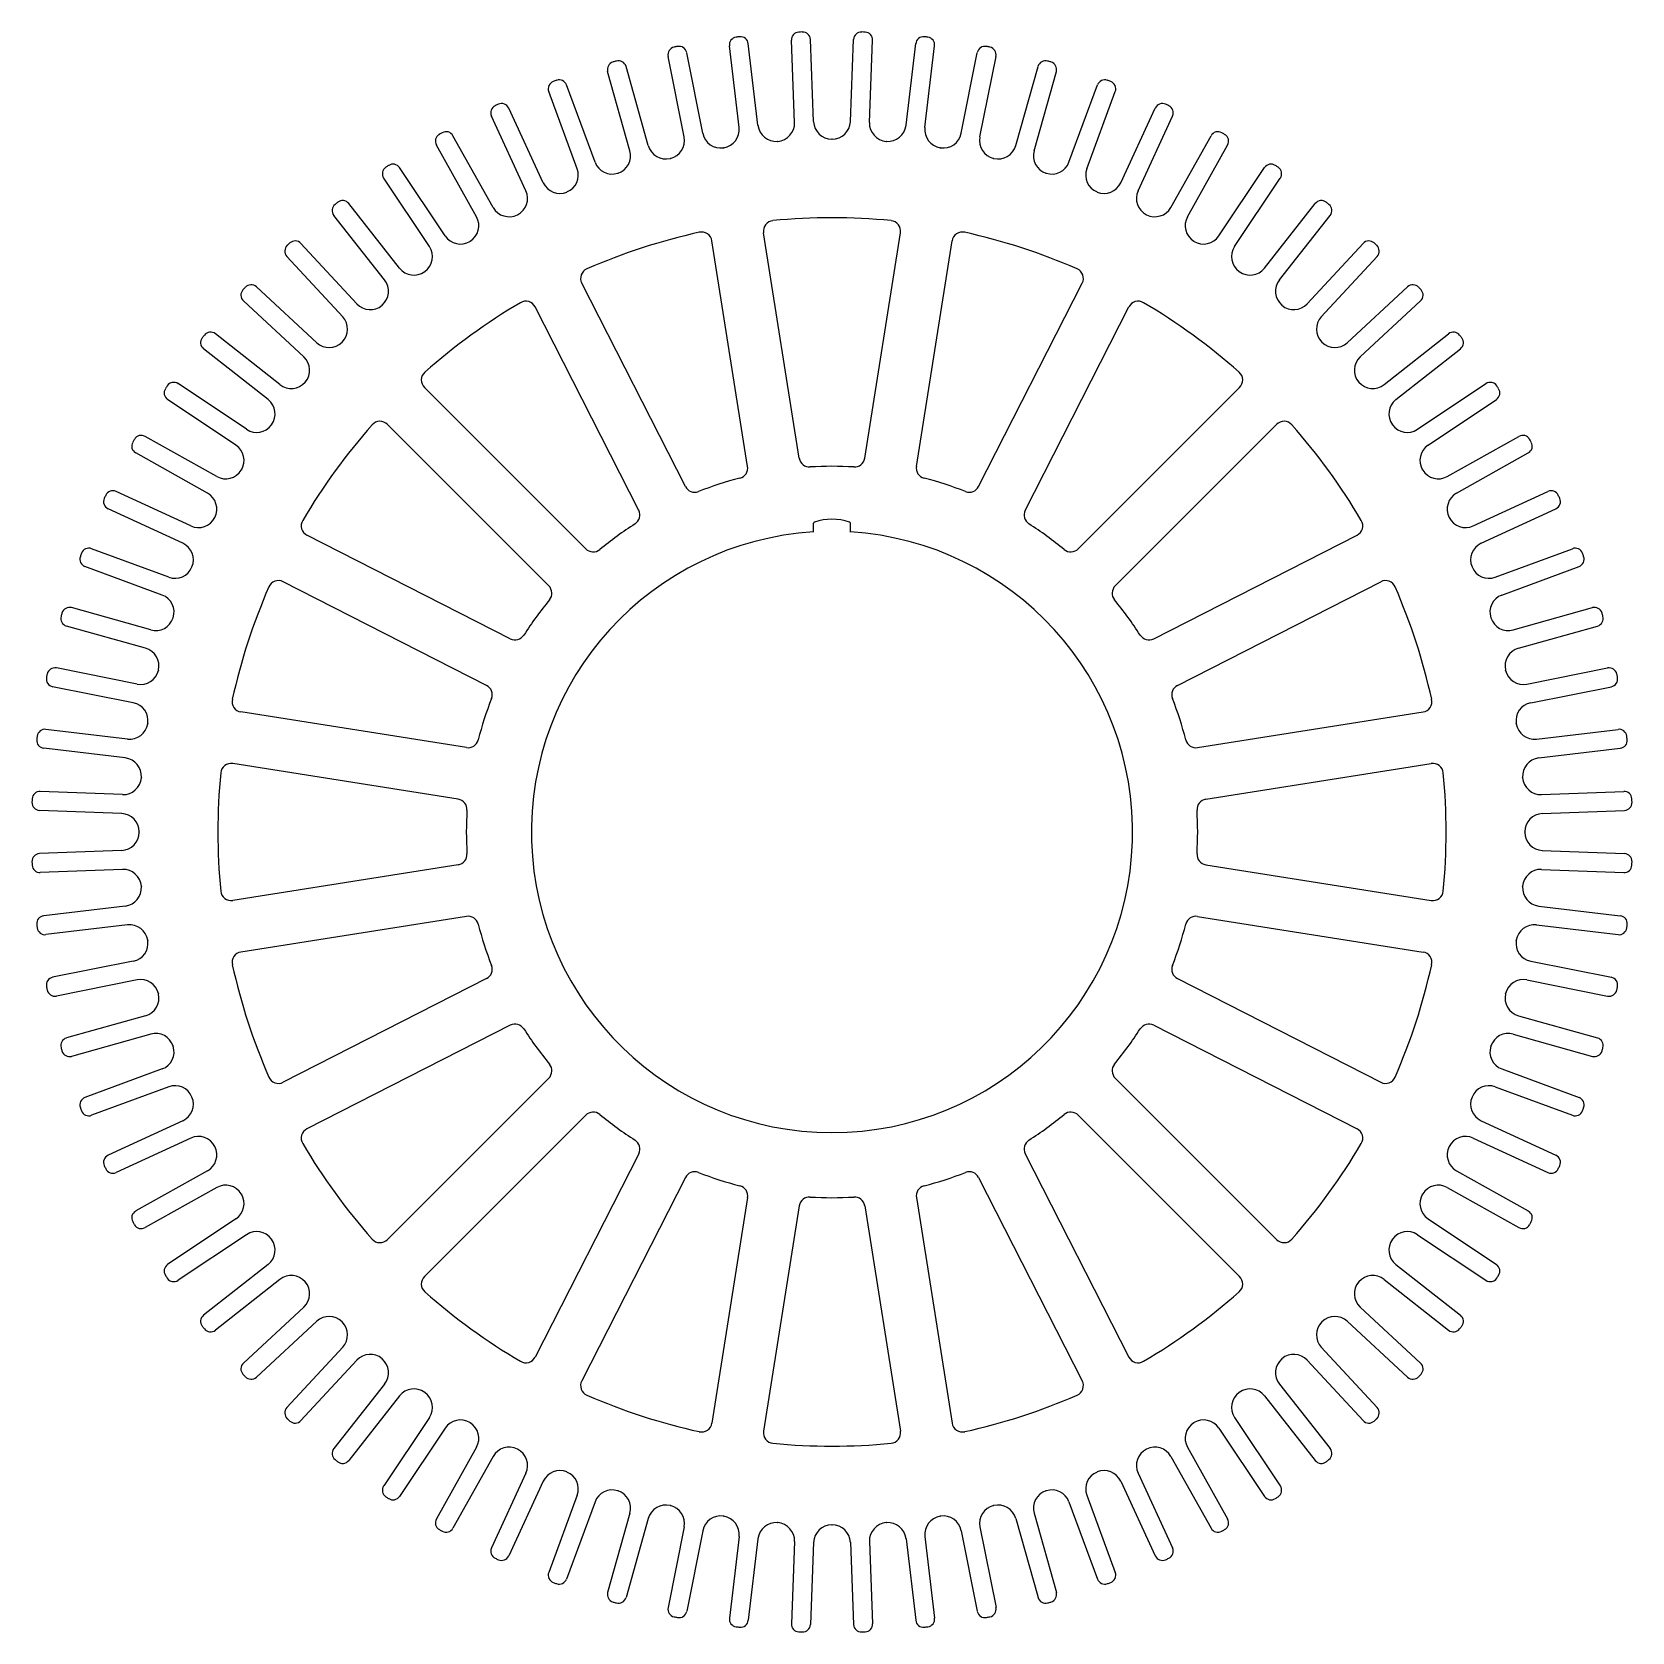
# Model space of a CAD drawing. Header units: inches. Extents: x -292 to 320, y -296 to 316.
import ezdxf

# ---------------------------------------------------------------- set-up
doc = ezdxf.new("R2010")
doc.units = ezdxf.units.IN
doc.header["$MEASUREMENT"] = 0
doc.layers.add('LaserCutting', color=3, linetype='Continuous')

msp = doc.modelspace()

# ---------------------------------------------------------------- linework, layer by layer
at = {"layer": 'LaserCutting'}
for p, q in [((-0.17, 281.5), (-1.41, 312.93)), ((7.12, 281.79), (5.89, 313.22)), ((21.18, 281.79), (22.41, 313.22)), ((28.47, 281.5), (29.71, 312.93)), ((-42.48, 275.92), (-48.61, 306.77)), ((-35.32, 277.34), (-41.46, 308.19)), ((-21.43, 279.54), (-25.13, 310.78)), ((-14.19, 280.4), (-17.88, 311.64)), ((42.49, 280.4), (46.18, 311.64)), ((49.74, 279.54), (53.43, 310.78)), ((63.62, 277.34), (69.76, 308.19)), ((70.78, 275.92), (76.92, 306.77)), ((-63.17, 270.65), (-71.71, 300.93)), ((-56.15, 272.63), (-64.68, 302.91)), ((84.45, 272.63), (92.99, 302.91)), ((91.47, 270.65), (100.01, 300.93)), ((-76.54, 266.31), (-87.43, 295.82)), ((104.84, 266.31), (115.73, 295.82)), ((-83.39, 263.78), (-94.28, 293.3)), ((111.69, 263.78), (122.58, 293.3)), ((-103, 255.35), (-116.18, 283.92)), ((-96.38, 258.4), (-109.55, 286.97)), ((124.68, 258.4), (137.85, 286.97)), ((131.31, 255.35), (144.48, 283.92)), ((-115.53, 248.97), (-130.9, 276.41)), ((143.83, 248.97), (159.2, 276.41)), ((-121.9, 245.4), (-137.27, 272.85)), ((150.2, 245.4), (165.57, 272.85)), ((-133.88, 238.05), (-151.36, 264.21)), ((162.18, 238.05), (179.66, 264.21)), ((-139.95, 234), (-157.43, 260.15)), ((168.25, 234), (185.73, 260.15)), ((-157.06, 221.22), (-176.53, 245.92)), ((-151.33, 225.74), (-170.8, 250.44)), ((179.63, 225.74), (199.1, 250.44)), ((185.36, 221.22), (204.83, 245.92)), ((1.63, 153), (-12.04, 239.29)), ((26.68, 153), (40.34, 239.29)), ((-167.75, 212.09), (-189.1, 235.19)), ((-18.15, 149.87), (-31.81, 236.16)), ((46.45, 149.87), (60.11, 236.16)), ((196.05, 212.09), (217.4, 235.19)), ((-173.11, 207.13), (-194.46, 230.23)), ((201.41, 207.13), (222.76, 230.23)), ((-183.05, 197.19), (-206.15, 218.55)), ((-41.97, 142.13), (-81.63, 219.97)), ((70.27, 142.13), (109.93, 219.97)), ((211.35, 197.19), (234.45, 218.55)), ((-188, 191.83), (-211.1, 213.19)), ((-59.81, 133.04), (-99.47, 210.88)), ((88.11, 133.04), (127.77, 210.88)), ((216.3, 191.83), (239.4, 213.19)), ((-197.13, 181.14), (-221.83, 200.62)), ((225.43, 181.14), (250.14, 200.62)), ((-201.65, 175.41), (-226.35, 194.89)), ((229.95, 175.41), (254.65, 194.89)), ((-209.91, 164.04), (-236.07, 181.52)), ((-80.08, 118.32), (-141.85, 180.09)), ((108.38, 118.32), (170.15, 180.09)), ((238.21, 164.04), (264.37, 181.52)), ((-213.97, 157.97), (-240.12, 175.45)), ((242.27, 157.97), (268.42, 175.45)), ((-94.23, 104.16), (-156, 165.93)), ((122.53, 104.16), (184.3, 165.93)), ((-221.31, 145.98), (-248.76, 161.36)), ((249.61, 145.98), (277.06, 161.36)), ((-224.88, 139.62), (-252.33, 154.99)), ((253.18, 139.62), (280.63, 154.99)), ((-231.26, 127.09), (-259.83, 140.26)), ((259.56, 127.09), (288.13, 140.26)), ((-234.32, 120.46), (-262.89, 133.63)), ((262.62, 120.46), (291.19, 133.63)), ((-108.96, 83.9), (-186.79, 123.56)), ((7.1, 124.74), (7.1, 128.1)), ((21.2, 124.74), (21.2, 128.1)), ((137.26, 83.9), (215.09, 123.56)), ((-239.7, 107.48), (-269.21, 118.36)), ((268, 107.48), (297.51, 118.36)), ((-242.22, 100.63), (-271.74, 111.51)), ((270.52, 100.63), (300.04, 111.51)), ((-118.05, 66.06), (-195.88, 105.72)), ((146.35, 66.06), (224.18, 105.72)), ((-246.57, 87.26), (-276.84, 95.8)), ((274.87, 87.26), (305.14, 95.8)), ((-248.55, 80.23), (-278.82, 88.77)), ((276.85, 80.23), (307.13, 88.77)), ((-251.83, 66.56), (-282.68, 72.7)), ((280.13, 66.56), (310.98, 72.7)), ((-253.25, 59.4), (-284.11, 65.54)), ((281.55, 59.4), (312.41, 65.54)), ((-125.79, 42.23), (-212.07, 55.9)), ((154.09, 42.23), (240.37, 55.9)), ((-255.45, 45.52), (-286.69, 49.22)), ((283.75, 45.52), (314.99, 49.22)), ((-256.31, 38.27), (-287.55, 41.97)), ((284.61, 38.27), (315.85, 41.97)), ((-128.92, 22.46), (-215.2, 36.13)), ((157.22, 22.46), (243.5, 36.13)), ((-257.41, 24.26), (-288.85, 25.49)), ((285.71, 24.26), (317.15, 25.49)), ((-257.7, 16.96), (-289.13, 18.2)), ((286, 16.96), (317.43, 18.2)), ((-257.7, 2.91), (-289.13, 1.67)), ((286, 2.91), (317.43, 1.67)), ((-257.41, -4.39), (-288.85, -5.62)), ((-128.92, -2.59), (-215.2, -16.26)), ((157.22, -2.59), (243.5, -16.26)), ((285.71, -4.39), (317.15, -5.62)), ((-256.31, -18.4), (-287.55, -22.1)), ((-125.79, -22.36), (-212.07, -36.03)), ((154.09, -22.36), (240.37, -36.03)), ((284.61, -18.4), (315.85, -22.1)), ((-255.45, -25.65), (-286.69, -29.35)), ((283.75, -25.65), (314.99, -29.35)), ((-253.25, -39.53), (-284.11, -45.67)), ((281.55, -39.53), (312.41, -45.67)), ((-251.83, -46.69), (-282.68, -52.83)), ((-118.05, -46.19), (-195.88, -85.85)), ((146.35, -46.19), (224.18, -85.85)), ((280.13, -46.69), (310.98, -52.83)), ((-248.55, -60.36), (-278.82, -68.9)), ((276.85, -60.36), (307.13, -68.9)), ((-108.96, -64.02), (-186.79, -103.68)), ((137.26, -64.02), (215.09, -103.68)), ((-246.57, -67.39), (-276.84, -75.93)), ((274.87, -67.39), (305.14, -75.93)), ((-242.22, -80.75), (-271.74, -91.64)), ((-94.23, -84.29), (-156, -146.06)), ((122.53, -84.29), (184.3, -146.06)), ((270.52, -80.75), (300.04, -91.64)), ((-239.7, -87.6), (-269.21, -98.49)), ((268, -87.6), (297.51, -98.49)), ((-234.32, -100.59), (-262.89, -113.76)), ((-80.08, -98.45), (-141.85, -160.22)), ((108.38, -98.45), (170.15, -160.22)), ((262.62, -100.59), (291.19, -113.76)), ((-231.26, -107.22), (-259.83, -120.39)), ((259.56, -107.22), (288.13, -120.39)), ((-59.81, -113.17), (-99.47, -191.01)), ((88.11, -113.17), (127.77, -191.01)), ((-224.88, -119.74), (-252.33, -135.11)), ((-41.97, -122.26), (-81.63, -200.1)), ((70.27, -122.26), (109.93, -200.1)), ((253.18, -119.74), (280.63, -135.11)), ((-221.31, -126.11), (-248.76, -141.48)), ((249.61, -126.11), (277.06, -141.48)), ((-18.15, -130), (-31.81, -216.28)), ((1.63, -133.13), (-12.04, -219.42)), ((26.68, -133.13), (40.34, -219.42)), ((46.45, -130), (60.11, -216.28)), ((-213.97, -138.1), (-240.12, -155.58)), ((242.27, -138.1), (268.42, -155.58)), ((-209.91, -144.17), (-236.07, -161.64)), ((238.21, -144.17), (264.37, -161.64)), ((-201.65, -155.54), (-226.35, -175.01)), ((229.95, -155.54), (254.65, -175.01)), ((-197.13, -161.27), (-221.83, -180.75)), ((225.43, -161.27), (250.14, -180.75)), ((-188, -171.96), (-211.1, -193.31)), ((-183.05, -177.32), (-206.15, -198.68)), ((211.35, -177.32), (234.45, -198.68)), ((216.3, -171.96), (239.4, -193.31)), ((-173.11, -187.26), (-194.46, -210.36)), ((201.41, -187.26), (222.76, -210.36)), ((-167.75, -192.22), (-189.1, -215.32)), ((196.05, -192.22), (217.4, -215.32)), ((-157.06, -201.35), (-176.53, -226.05)), ((185.36, -201.35), (204.83, -226.05)), ((-151.33, -205.86), (-170.8, -230.57)), ((179.63, -205.86), (199.1, -230.57)), ((-139.95, -214.13), (-157.43, -240.28)), ((168.25, -214.13), (185.73, -240.28)), ((-133.88, -218.18), (-151.36, -244.34)), ((162.18, -218.18), (179.66, -244.34)), ((-121.9, -225.53), (-137.27, -252.97)), ((150.2, -225.53), (165.57, -252.97)), ((-115.53, -229.09), (-130.9, -256.54)), ((143.83, -229.09), (159.2, -256.54)), ((-103, -235.48), (-116.18, -264.04)), ((-96.38, -238.53), (-109.55, -267.1)), ((124.68, -238.53), (137.85, -267.1)), ((131.31, -235.48), (144.48, -264.04)), ((-83.39, -243.91), (-94.28, -273.42)), ((111.69, -243.91), (122.58, -273.42)), ((-76.54, -246.44), (-87.43, -275.95)), ((-63.17, -250.78), (-71.71, -281.06)), ((91.47, -250.78), (100.01, -281.06)), ((104.84, -246.44), (115.73, -275.95)), ((-56.15, -252.76), (-64.68, -283.04)), ((-42.48, -256.04), (-48.61, -286.9)), ((70.78, -256.04), (76.92, -286.9)), ((84.45, -252.76), (92.99, -283.04)), ((-35.32, -257.47), (-41.46, -288.32)), ((-21.43, -259.67), (-25.13, -290.91)), ((-14.19, -260.52), (-17.88, -291.76)), ((-0.17, -261.63), (-1.41, -293.06)), ((7.12, -261.91), (5.89, -293.35)), ((21.18, -261.91), (22.41, -293.35)), ((28.47, -261.63), (29.71, -293.06)), ((42.49, -260.52), (46.18, -291.76)), ((49.74, -259.67), (53.43, -290.91)), ((63.62, -257.47), (69.76, -288.32))]:
    msp.add_line(p, q, dxfattribs=at)
for centre, radius, start, end in [((-22.15, 311.13), 3, 96.87276, 186.75), ((14.15, 9.94), 306.38, 96.62724, 96.87276), ((-20.86, 311.28), 3, 6.75, 96.62724), ((1.59, 313.05), 3, 92.37276, 182.25), ((14.15, 9.94), 306.38, 92.12724, 92.37276), ((2.89, 313.1), 3, 2.25, 92.12724), ((25.41, 313.1), 3, 87.87276, 177.75), ((14.15, 9.94), 306.38, 87.62724, 87.87276), ((26.71, 313.05), 3, 357.75, 87.62724), ((49.16, 311.28), 3, 83.37276, 173.25), ((14.15, 9.94), 306.38, 83.12724, 83.37276), ((50.45, 311.13), 3, 353.25, 83.12724), ((-45.67, 307.35), 3, 101.37276, 191.25), ((14.15, 9.94), 306.38, 101.12724, 101.37276), ((-44.4, 307.61), 3, 11.25, 101.12724), ((72.7, 307.61), 3, 78.87276, 168.75), ((14.15, 9.94), 306.38, 78.62724, 78.87276), ((73.97, 307.35), 3, 348.75, 78.62724), ((-68.82, 301.74), 3, 105.87276, 195.75), ((14.15, 9.94), 306.37, 105.62724, 105.87276), ((-67.57, 302.1), 3, 15.75, 105.62724), ((95.87, 302.1), 3, 74.37276, 164.25), ((14.15, 9.94), 306.38, 74.12724, 74.37276), ((97.12, 301.74), 3, 344.25, 74.12724), ((-91.46, 294.33), 3, 110.37276, 200.25), ((14.15, 9.94), 306.38, 110.12724, 110.37276), ((-90.24, 294.78), 3, 20.25, 110.12724), ((118.54, 294.78), 3, 69.87276, 159.75), ((14.15, 9.94), 306.38, 69.62724, 69.87276), ((119.76, 294.33), 3, 339.75, 69.62724), ((-113.45, 285.17), 3, 114.87276, 204.75), ((14.15, 9.94), 306.38, 114.62724, 114.87276), ((-112.27, 285.72), 3, 24.75, 114.62724), ((140.57, 285.72), 3, 65.37276, 155.25), ((14.15, 9.94), 306.38, 65.12724, 65.37276), ((141.75, 285.17), 3, 335.25, 65.12724), ((14.12, 282.06), 7, 182.25, 270.00708), ((14.18, 282.06), 7, 269.99292, 357.75), ((-134.65, 274.31), 3, 119.37276, 209.25), ((14.15, 9.94), 306.38, 119.12724, 119.37276), ((-133.52, 274.95), 3, 29.25, 119.12724), ((-49.34, 274.55), 7, 283.49292, 11.25), ((-28.45, 278.71), 7, 191.25, 279.00708), ((-28.39, 278.72), 7, 278.99292, 6.75), ((-7.23, 281.22), 7, 186.75, 274.50708), ((-7.17, 281.22), 7, 274.49292, 2.25), ((35.47, 281.22), 7, 177.75, 265.50708), ((35.53, 281.22), 7, 265.49292, 353.25), ((56.69, 278.72), 7, 173.25, 261.00708), ((56.75, 278.71), 7, 260.99292, 348.75), ((77.64, 274.55), 7, 168.75, 256.50708), ((161.82, 274.95), 3, 60.87276, 150.75), ((14.15, 9.94), 306.38, 60.62724, 60.87276), ((162.95, 274.31), 3, 330.75, 60.62724), ((-69.91, 268.75), 7, 287.99292, 15.75), ((-49.41, 274.53), 7, 195.75, 283.50708), ((14.15, 9.94), 265.12, 98.99292, 99.00708), ((14.15, 9.94), 265.12, 94.49292, 94.50708), ((14.15, 9.94), 265.12, 89.99292, 90.00708), ((14.15, 9.94), 265.12, 85.49292, 85.50708), ((14.15, 9.94), 265.12, 80.99292, 81.00708), ((77.71, 274.53), 7, 256.49292, 344.25), ((98.21, 268.75), 7, 164.25, 252.00708), ((-154.94, 261.82), 3, 123.87276, 213.75), ((14.15, 9.94), 306.38, 123.62724, 123.87276), ((-153.85, 262.54), 3, 33.75, 123.62724), ((-89.96, 261.36), 7, 292.49292, 20.25), ((-69.97, 268.73), 7, 200.25, 288.00708), ((14.15, 9.94), 265.12, 103.49292, 103.50708), ((14.15, 9.94), 265.12, 76.49292, 76.50708), ((98.27, 268.73), 7, 251.99292, 339.75), ((118.26, 261.36), 7, 159.75, 247.50708), ((182.16, 262.54), 3, 56.37276, 146.25), ((14.15, 9.94), 306.37, 56.12724, 56.37276), ((183.24, 261.82), 3, 326.25, 56.12724), ((-90.02, 261.33), 7, 204.75, 292.50708), ((14.15, 9.94), 265.12, 107.99292, 108.00708), ((14.15, 9.94), 265.12, 71.99292, 72.00708), ((118.32, 261.33), 7, 247.49292, 335.25), ((-173.16, 248.58), 3, 38.25, 128.12724), ((-109.36, 252.42), 7, 296.99292, 24.75), ((14.15, 9.94), 265.12, 112.49292, 112.50708), ((14.15, 9.94), 265.12, 67.49292, 67.50708), ((137.66, 252.42), 7, 155.25, 243.00708), ((201.46, 248.58), 3, 51.87276, 141.75), ((-174.18, 247.78), 3, 128.37276, 218.25), ((14.15, 9.94), 306.38, 128.12724, 128.37276), ((-128.01, 241.98), 7, 301.49292, 29.25), ((-109.42, 252.39), 7, 209.25, 297.00708), ((14.15, 9.94), 265.12, 116.99292, 117.00708), ((14.15, 9.94), 235.05, 84.47629, 95.52371), ((14.15, 9.94), 265.12, 62.99292, 63.00708), ((137.72, 252.39), 7, 242.99292, 330.75), ((156.31, 241.98), 7, 150.75, 238.50708), ((14.15, 9.94), 306.38, 51.62724, 51.87276), ((202.48, 247.78), 3, 321.75, 51.62724), ((14.15, 9.94), 235.05, 102.47629, 113.52371), ((-35.76, 235.53), 4, 8.99978, 102.47629), ((-8.09, 239.91), 4, 95.52371, 189.00022), ((36.39, 239.91), 4, 350.99978, 84.47629), ((64.07, 235.53), 4, 77.52371, 171.00022), ((14.15, 9.94), 235.05, 66.47629, 77.52371), ((-192.26, 232.27), 3, 132.87276, 222.75), ((14.15, 9.94), 306.38, 132.62724, 132.87276), ((-191.3, 233.15), 3, 42.75, 132.62724), ((-145.77, 230.11), 7, 305.99292, 33.75), ((-128.06, 241.94), 7, 213.75, 301.50708), ((14.15, 9.94), 265.12, 121.49292, 121.50708), ((14.15, 9.94), 265.12, 58.49292, 58.50708), ((156.36, 241.94), 7, 238.49292, 326.25), ((174.07, 230.11), 7, 146.25, 234.00708), ((219.6, 233.15), 3, 47.37276, 137.25), ((14.15, 9.94), 306.37, 47.12724, 47.37276), ((220.56, 232.27), 3, 317.25, 47.12724), ((-162.56, 216.88), 7, 310.49292, 38.25), ((-145.83, 230.07), 7, 218.25, 306.00708), ((14.15, 9.94), 265.12, 125.99292, 126.00708), ((-78.07, 221.78), 4, 113.52371, 207.00022), ((106.37, 221.78), 4, 332.99978, 66.47629), ((14.15, 9.94), 265.12, 53.99292, 54.00708), ((174.13, 230.07), 7, 233.99292, 321.75), ((190.86, 216.88), 7, 141.75, 229.50708), ((-209.07, 215.39), 3, 137.37276, 227.25), ((14.15, 9.94), 306.38, 137.12724, 137.37276), ((-208.18, 216.34), 3, 47.25, 137.12724), ((236.48, 216.34), 3, 42.87276, 132.75), ((14.15, 9.94), 306.38, 42.62724, 42.87276), ((237.37, 215.39), 3, 312.75, 42.62724), ((-162.61, 216.84), 7, 222.75, 310.50708), ((14.15, 9.94), 265.12, 130.49292, 130.50708), ((14.15, 9.94), 235.05, 120.47629, 131.52371), ((-103.03, 209.06), 4, 26.99978, 120.47629), ((131.33, 209.06), 4, 59.52371, 153.00022), ((14.15, 9.94), 235.05, 48.47629, 59.52371), ((14.15, 9.94), 265.12, 49.49292, 49.50708), ((190.91, 216.84), 7, 229.49292, 317.25), ((-178.25, 202.38), 7, 314.99292, 42.75), ((206.55, 202.38), 7, 137.25, 225.00708), ((-224.5, 197.24), 3, 141.87276, 231.75), ((14.15, 9.94), 306.38, 141.62724, 141.87276), ((-223.69, 198.26), 3, 51.75, 141.62724), ((-178.29, 202.33), 7, 227.25, 315.00708), ((14.15, 9.94), 265.12, 134.99292, 135.00708), ((14.15, 9.94), 265.12, 44.99292, 45.00708), ((206.6, 202.33), 7, 224.99292, 312.75), ((251.99, 198.26), 3, 38.37276, 128.25), ((14.15, 9.94), 306.38, 38.12724, 38.37276), ((252.8, 197.24), 3, 308.25, 38.12724), ((-192.75, 186.69), 7, 319.49292, 47.25), ((221.05, 186.69), 7, 132.75, 220.50708), ((-139.02, 182.92), 4, 131.52371, 225.00022), ((167.32, 182.92), 4, 314.99978, 48.47629), ((-238.46, 177.94), 3, 146.37276, 236.25), ((14.15, 9.94), 306.38, 146.12724, 146.37276), ((-237.74, 179.02), 3, 56.25, 146.12724), ((-192.8, 186.64), 7, 231.75, 319.50708), ((14.15, 9.94), 265.12, 139.49292, 139.50708), ((14.15, 9.94), 265.12, 40.49292, 40.50708), ((221.1, 186.64), 7, 220.49292, 308.25), ((266.04, 179.02), 3, 33.87276, 123.75), ((266.76, 177.94), 3, 303.75, 33.62724), ((14.15, 9.94), 306.38, 33.62724, 33.87276), ((-205.98, 169.91), 7, 323.99292, 51.75), ((234.28, 169.91), 7, 128.25, 216.00708), ((-206.02, 169.86), 7, 236.25, 324.00708), ((14.15, 9.94), 265.12, 143.99292, 144.00708), ((14.15, 9.94), 235.05, 138.47629, 149.52371), ((-158.83, 163.11), 4, 44.99978, 138.47629), ((187.13, 163.11), 4, 41.52371, 135.00022), ((14.15, 9.94), 235.05, 30.47629, 41.52371), ((14.15, 9.94), 265.12, 35.99292, 36.00708), ((234.32, 169.86), 7, 215.99292, 303.75), ((14.15, 9.94), 306.37, 150.62724, 150.87276), ((-250.22, 158.74), 3, 60.75, 150.62724), ((278.53, 158.74), 3, 29.37276, 119.25), ((14.15, 9.94), 306.38, 29.12724, 29.37276), ((-250.86, 157.6), 3, 150.87276, 240.75), ((-217.86, 152.15), 7, 328.49292, 56.25), ((246.16, 152.15), 7, 123.75, 211.50708), ((279.16, 157.6), 3, 299.25, 29.12724), ((-217.89, 152.09), 7, 240.75, 328.50708), ((14.15, 9.94), 265.12, 148.49292, 148.50708), ((-22.1, 149.25), 4, 284.58524, 8.99978), ((5.58, 153.63), 4, 189.00022, 273.41476), ((14.15, 9.94), 139.95, 86.58524, 93.41476), ((22.72, 153.63), 4, 266.58524, 350.99978), ((50.4, 149.25), 4, 171.00022, 255.41476), ((14.15, 9.94), 265.12, 31.49292, 31.50708), ((246.19, 152.09), 7, 211.49292, 299.25), ((-38.41, 143.95), 4, 207.00022, 291.41476), ((14.15, 9.94), 139.95, 104.58524, 111.41476), ((14.15, 9.94), 139.95, 68.58524, 75.41476), ((66.71, 143.95), 4, 248.58524, 332.99978), ((-261.63, 136.36), 3, 155.37276, 245.25), ((14.15, 9.94), 306.38, 155.12724, 155.37276), ((-261.08, 137.54), 3, 65.25, 155.12724), ((-228.3, 133.51), 7, 332.99292, 60.75), ((256.6, 133.51), 7, 119.25, 207.00708), ((289.39, 137.54), 3, 24.87276, 114.75), ((289.93, 136.36), 3, 294.75, 24.62724), ((14.15, 9.94), 306.38, 24.62724, 24.87276), ((-228.33, 133.45), 7, 245.25, 333.00708), ((14.15, 9.94), 265.12, 152.99292, 153.00708), ((-184.98, 127.12), 4, 149.52371, 243.00022), ((-63.37, 131.23), 4, 302.58524, 26.99978), ((14.15, 107.62), 22, 72.26282, 107.73718), ((91.68, 131.23), 4, 153.00022, 237.41476), ((213.28, 127.12), 4, 296.99978, 30.47629), ((14.15, 9.94), 265.12, 26.99292, 27.00708), ((256.63, 133.45), 7, 206.99292, 294.75), ((14.15, 9.94), 115.03, 93.51392, 86.48608), ((14.15, 9.94), 139.95, 122.58524, 129.41476), ((7.6, 128.1), 0.5, 107.73718, 180), ((20.7, 128.1), 0.5, 0, 72.26282), ((14.15, 9.94), 139.95, 50.58524, 57.41476), ((14.15, 9.94), 306.37, 159.62724, 159.87276), ((-270.25, 115.55), 3, 69.75, 159.62724), ((-237.25, 114.1), 7, 337.49292, 65.25), ((-77.25, 121.15), 4, 225.00022, 309.41476), ((105.55, 121.15), 4, 230.58524, 314.99978), ((265.55, 114.1), 7, 114.75, 202.50708), ((298.55, 115.55), 3, 20.37276, 110.25), ((14.15, 9.94), 306.37, 20.12724, 20.37276), ((-270.7, 114.33), 3, 159.87276, 249.75), ((-237.27, 114.04), 7, 249.75, 337.50708), ((14.15, 9.94), 265.12, 157.49292, 157.50708), ((14.15, 9.94), 265.12, 22.49292, 22.50708), ((265.57, 114.04), 7, 202.49292, 290.25), ((299, 114.33), 3, 290.25, 20.12724), ((-197.7, 102.15), 4, 62.99978, 156.47629), ((-97.06, 101.33), 4, 320.58524, 44.99978), ((125.36, 101.33), 4, 135.00022, 219.41476), ((226, 102.15), 4, 23.52371, 117.00022), ((-244.65, 94.06), 7, 341.99292, 69.75), ((14.15, 9.94), 235.05, 156.47629, 167.52371), ((14.15, 9.94), 139.95, 140.58524, 147.41476), ((14.15, 9.94), 139.95, 32.58524, 39.41476), ((14.15, 9.94), 235.05, 12.47629, 23.52371), ((272.95, 94.06), 7, 110.25, 198.00708), ((-278.01, 91.66), 3, 164.37276, 254.25), ((14.15, 9.94), 306.38, 164.12724, 164.37276), ((-277.66, 92.91), 3, 74.25, 164.12724), ((14.15, 9.94), 265.12, 161.99292, 162.00708), ((14.15, 9.94), 265.12, 17.99292, 18.00708), ((305.96, 92.91), 3, 15.87276, 105.75), ((306.31, 91.66), 3, 285.75, 15.62724), ((14.15, 9.94), 306.38, 15.62724, 15.87276), ((-244.67, 94), 7, 254.25, 342.00708), ((272.97, 94), 7, 197.99292, 285.75), ((-250.45, 73.49), 7, 346.49292, 74.25), ((-107.14, 87.46), 4, 243.00022, 327.41476), ((135.44, 87.46), 4, 212.58524, 296.99978), ((278.75, 73.49), 7, 105.75, 193.50708), ((-283.52, 68.48), 3, 168.87276, 258.75), ((14.15, 9.94), 306.38, 168.62724, 168.87276), ((-283.27, 69.76), 3, 78.75, 168.62724), ((-250.46, 73.43), 7, 258.75, 346.50708), ((14.15, 9.94), 265.12, 166.49292, 166.50708), ((14.15, 9.94), 265.12, 13.49292, 13.50708), ((278.76, 73.43), 7, 193.49292, 281.25), ((311.57, 69.76), 3, 11.37276, 101.25), ((311.82, 68.48), 3, 281.25, 11.12724), ((14.15, 9.94), 306.38, 11.12724, 11.37276), ((-119.86, 62.49), 4, 338.58524, 62.99978), ((148.16, 62.49), 4, 117.00022, 201.41476), ((-254.62, 52.54), 7, 350.99292, 78.75), ((-211.44, 59.85), 4, 167.52371, 261.00022), ((14.15, 9.94), 139.95, 158.58524, 165.41476), ((14.15, 9.94), 139.95, 14.58524, 21.41476), ((239.74, 59.85), 4, 278.99978, 12.47629), ((282.92, 52.54), 7, 101.25, 189.00708), ((-287.04, 46.24), 3, 83.25, 173.12724), ((-254.63, 52.47), 7, 263.25, 351.00708), ((14.15, 9.94), 265.12, 170.99292, 171.00708), ((14.15, 9.94), 265.12, 8.99292, 9.00708), ((282.93, 52.47), 7, 188.99292, 276.75), ((315.35, 46.24), 3, 6.87276, 96.75), ((-287.2, 44.95), 3, 173.37276, 263.25), ((14.15, 9.94), 306.38, 173.12724, 173.37276), ((-125.16, 46.19), 4, 261.00022, 345.41476), ((153.46, 46.19), 4, 194.58524, 278.99978), ((315.5, 44.95), 3, 276.75, 6.62724), ((14.15, 9.94), 306.37, 6.62724, 6.87276), ((-257.13, 31.32), 7, 355.49292, 83.25), ((285.43, 31.32), 7, 96.75, 184.50708), ((-257.14, 31.25), 7, 267.75, 355.50708), ((14.15, 9.94), 265.12, 175.49292, 175.50708), ((14.15, 9.94), 235.05, 174.47629, 185.52371), ((-215.83, 32.18), 4, 80.99978, 174.47629), ((244.13, 32.18), 4, 5.52371, 99.00022), ((14.15, 9.94), 235.05, 354.47629, 5.52371), ((14.15, 9.94), 265.12, 4.49292, 4.50708), ((285.44, 31.25), 7, 184.49292, 272.25), ((-288.96, 22.5), 3, 87.75, 177.62724), ((317.27, 22.5), 3, 2.37276, 92.25), ((-289.02, 21.2), 3, 177.87276, 267.75), ((14.15, 9.94), 306.38, 177.62724, 177.87276), ((-129.54, 18.51), 4, 356.58524, 80.99978), ((157.84, 18.51), 4, 99.00022, 183.41476), ((317.32, 21.2), 3, 272.25, 2.12724), ((14.15, 9.94), 306.38, 2.12724, 2.37276), ((-257.97, 9.97), 7, 359.99292, 87.75), ((14.15, 9.94), 139.95, 176.58524, 183.41476), ((14.15, 9.94), 139.95, 356.58524, 3.41476), ((286.28, 9.97), 7, 92.25, 180.00708), ((-257.97, 9.9), 7, 272.25, 0.00708), ((14.15, 9.94), 265.12, 179.99292, 180.00708), ((14.15, 9.94), 265.12, 359.99292, 0.00708), ((286.28, 9.9), 7, 179.99292, 267.75), ((-289.02, -1.33), 3, 92.25, 182.12724), ((-129.54, 1.36), 4, 279.00022, 3.41476), ((157.84, 1.36), 4, 176.58524, 260.99978), ((317.32, -1.33), 3, 357.87276, 87.75), ((14.15, 9.94), 306.38, 182.12724, 182.37276), ((-288.96, -2.62), 3, 182.37276, 272.25), ((-257.14, -11.38), 7, 4.49292, 92.25), ((285.44, -11.38), 7, 87.75, 175.50708), ((317.27, -2.62), 3, 267.75, 357.62724), ((14.15, 9.94), 306.38, 357.62724, 357.87276), ((-257.13, -11.45), 7, 276.75, 4.50708), ((14.15, 9.94), 265.12, 184.49292, 184.50708), ((285.43, -11.45), 7, 175.49292, 263.25), ((14.15, 9.94), 265.12, 355.49292, 355.50708), ((-215.83, -12.3), 4, 185.52371, 279.00022), ((244.13, -12.3), 4, 260.99978, 354.47629), ((-287.2, -25.08), 3, 96.75, 186.62724), ((-125.16, -26.31), 4, 14.58524, 98.99978), ((153.46, -26.31), 4, 81.00022, 165.41476), ((315.5, -25.08), 3, 353.37276, 83.25), ((14.15, 9.94), 306.38, 186.62724, 186.87276), ((-287.04, -26.37), 3, 186.87276, 276.75), ((-254.63, -32.6), 7, 8.99292, 96.75), ((14.15, 9.94), 139.95, 194.58524, 201.41476), ((14.15, 9.94), 139.95, 338.58524, 345.41476), ((282.93, -32.6), 7, 83.25, 171.00708), ((315.35, -26.37), 3, 263.25, 353.12724), ((14.15, 9.94), 306.38, 353.12724, 353.37276), ((-254.62, -32.67), 7, 281.25, 9.00708), ((14.15, 9.94), 265.12, 188.99292, 189.00708), ((-211.44, -39.98), 4, 98.99978, 192.47629), ((239.74, -39.98), 4, 347.52371, 81.00022), ((282.92, -32.67), 7, 170.99292, 258.75), ((14.15, 9.94), 265.12, 350.99292, 351.00708), ((14.15, 9.94), 235.05, 192.47629, 203.52371), ((-119.86, -42.62), 4, 297.00022, 21.41476), ((148.16, -42.62), 4, 158.58524, 242.99978), ((14.15, 9.94), 235.05, 336.47629, 347.52371), ((-283.52, -48.61), 3, 101.25, 191.12724), ((-250.46, -53.56), 7, 13.49292, 101.25), ((278.76, -53.56), 7, 78.75, 166.50708), ((311.82, -48.61), 3, 348.87276, 78.75), ((14.15, 9.94), 306.38, 191.12724, 191.37276), ((-283.27, -49.89), 3, 191.37276, 281.25), ((-250.45, -53.62), 7, 285.75, 13.50708), ((14.15, 9.94), 265.12, 193.49292, 193.50708), ((278.75, -53.62), 7, 166.49292, 254.25), ((14.15, 9.94), 265.12, 346.49292, 346.50708), ((311.57, -49.89), 3, 258.75, 348.62724), ((14.15, 9.94), 306.38, 348.62724, 348.87276), ((-244.67, -74.12), 7, 17.99292, 105.75), ((-107.14, -67.59), 4, 32.58524, 116.99978), ((14.15, 9.94), 139.95, 212.58524, 219.41476), ((14.15, 9.94), 139.95, 320.58524, 327.41476), ((135.44, -67.59), 4, 63.00022, 147.41476), ((272.97, -74.12), 7, 74.25, 162.00708), ((-278.01, -71.79), 3, 105.75, 195.62724), ((14.15, 9.94), 306.38, 195.62724, 195.87276), ((-244.65, -74.19), 7, 290.25, 18.00708), ((14.15, 9.94), 265.12, 197.99292, 198.00708), ((272.95, -74.19), 7, 161.99292, 249.75), ((14.15, 9.94), 265.12, 341.99292, 342.00708), ((306.31, -71.79), 3, 344.37276, 74.25), ((14.15, 9.94), 306.38, 344.12724, 344.37276), ((-277.66, -73.04), 3, 195.87276, 285.75), ((-97.06, -81.46), 4, 315.00022, 39.41476), ((125.36, -81.46), 4, 140.58524, 224.99978), ((305.96, -73.04), 3, 254.25, 344.12724), ((-197.7, -82.28), 4, 203.52371, 297.00022), ((226, -82.28), 4, 242.99978, 336.47629), ((-270.7, -94.46), 3, 110.25, 200.12724), ((-237.27, -94.17), 7, 22.49292, 110.25), ((-237.25, -94.23), 7, 294.75, 22.50708), ((14.15, 9.94), 265.12, 202.49292, 202.50708), ((265.55, -94.23), 7, 157.49292, 245.25), ((14.15, 9.94), 265.12, 337.49292, 337.50708), ((265.57, -94.17), 7, 69.75, 157.50708), ((299, -94.46), 3, 339.87276, 69.75), ((14.15, 9.94), 306.38, 200.12724, 200.37276), ((-270.25, -95.68), 3, 200.37276, 290.25), ((-77.25, -101.28), 4, 50.58524, 134.99978), ((105.55, -101.28), 4, 45.00022, 129.41476), ((298.55, -95.68), 3, 249.75, 339.62724), ((14.15, 9.94), 306.38, 339.62724, 339.87276), ((-184.98, -107.25), 4, 116.99978, 210.47629), ((14.15, 9.94), 139.95, 230.58524, 237.41476), ((14.15, 9.94), 139.95, 302.58524, 309.41476), ((213.28, -107.25), 4, 329.52371, 63.00022), ((-228.33, -113.58), 7, 26.99292, 114.75), ((14.15, 9.94), 235.05, 210.47629, 221.52371), ((-63.37, -111.36), 4, 333.00022, 57.41476), ((91.68, -111.36), 4, 122.58524, 206.99978), ((14.15, 9.94), 235.05, 318.47629, 329.52371), ((256.63, -113.58), 7, 65.25, 153.00708), ((-261.63, -116.48), 3, 114.75, 204.62724), ((-228.3, -113.64), 7, 299.25, 27.00708), ((14.15, 9.94), 265.12, 206.99292, 207.00708), ((256.6, -113.64), 7, 152.99292, 240.75), ((14.15, 9.94), 265.12, 332.99292, 333.00708), ((289.93, -116.48), 3, 335.37276, 65.25), ((14.15, 9.94), 306.38, 204.62724, 204.87276), ((-261.08, -117.67), 3, 204.87276, 294.75), ((-38.41, -124.08), 4, 68.58524, 152.99978), ((14.15, 9.94), 139.95, 248.58524, 255.41476), ((14.15, 9.94), 139.95, 284.58524, 291.41476), ((66.71, -124.08), 4, 27.00022, 111.41476), ((289.39, -117.67), 3, 245.25, 335.12724), ((14.15, 9.94), 306.38, 335.12724, 335.37276), ((-217.89, -132.22), 7, 31.49292, 119.25), ((14.15, 9.94), 265.12, 211.49292, 211.50708), ((-22.1, -129.38), 4, 351.00022, 75.41476), ((50.4, -129.38), 4, 104.58524, 188.99978), ((14.15, 9.94), 265.12, 328.49292, 328.50708), ((246.19, -132.22), 7, 60.75, 148.50708), ((-217.86, -132.28), 7, 303.75, 31.50708), ((5.58, -133.76), 4, 86.58524, 170.99978), ((14.15, 9.94), 139.95, 266.58524, 273.41476), ((22.72, -133.76), 4, 9.00022, 93.41476), ((246.16, -132.28), 7, 148.49292, 236.25), ((-250.86, -137.73), 3, 119.25, 209.12724), ((14.15, 9.94), 306.38, 209.12724, 209.37276), ((-250.22, -138.87), 3, 209.37276, 299.25), ((278.53, -138.87), 3, 240.75, 330.62724), ((279.16, -137.73), 3, 330.87276, 60.75), ((14.15, 9.94), 306.38, 330.62724, 330.87276), ((-206.02, -149.99), 7, 35.99292, 123.75), ((-205.98, -150.04), 7, 308.25, 36.00708), ((14.15, 9.94), 265.12, 215.99292, 216.00708), ((-158.83, -143.23), 4, 221.52371, 315.00022), ((187.13, -143.23), 4, 224.99978, 318.47629), ((234.28, -150.04), 7, 143.99292, 231.75), ((14.15, 9.94), 265.12, 323.99292, 324.00708), ((234.32, -149.99), 7, 56.25, 144.00708), ((-238.46, -158.07), 3, 123.75, 213.62724), ((266.76, -158.07), 3, 326.37276, 56.25), ((14.15, 9.94), 306.37, 213.62724, 213.87276), ((-237.74, -159.15), 3, 213.87276, 303.75), ((-192.8, -166.77), 7, 40.49292, 128.25), ((-192.75, -166.82), 7, 312.75, 40.50708), ((14.15, 9.94), 265.12, 220.49292, 220.50708), ((-139.02, -163.05), 4, 134.99978, 228.47629), ((167.32, -163.05), 4, 311.52371, 45.00022), ((221.05, -166.82), 7, 139.49292, 227.25), ((14.15, 9.94), 265.12, 319.49292, 319.50708), ((221.1, -166.77), 7, 51.75, 139.50708), ((266.04, -159.15), 3, 236.25, 326.12724), ((14.15, 9.94), 306.38, 326.12724, 326.37276), ((14.15, 9.94), 235.05, 228.47629, 239.52371), ((14.15, 9.94), 235.05, 300.47629, 311.52371), ((-224.5, -177.37), 3, 128.25, 218.12724), ((-178.29, -182.46), 7, 44.99292, 132.75), ((14.15, 9.94), 265.12, 224.99292, 225.00708), ((-178.25, -182.51), 7, 317.25, 45.00708), ((206.55, -182.51), 7, 134.99292, 222.75), ((14.15, 9.94), 265.12, 314.99292, 315.00708), ((206.6, -182.46), 7, 47.25, 135.00708), ((252.8, -177.37), 3, 321.87276, 51.75), ((14.15, 9.94), 306.37, 218.12724, 218.37276), ((-223.69, -178.39), 3, 218.37276, 308.25), ((251.99, -178.39), 3, 231.75, 321.62724), ((14.15, 9.94), 306.38, 321.62724, 321.87276), ((-209.07, -195.52), 3, 132.75, 222.62724), ((-162.61, -196.97), 7, 49.49292, 137.25), ((14.15, 9.94), 265.12, 229.49292, 229.50708), ((-162.56, -197.01), 7, 321.75, 49.50708), ((-103.03, -189.19), 4, 239.52371, 333.00022), ((131.33, -189.19), 4, 206.99978, 300.47629), ((190.86, -197.01), 7, 130.49292, 218.25), ((14.15, 9.94), 265.12, 310.49292, 310.50708), ((190.91, -196.97), 7, 42.75, 130.50708), ((237.37, -195.52), 3, 317.37276, 47.25), ((14.15, 9.94), 306.38, 222.62724, 222.87276), ((-208.18, -196.47), 3, 222.87276, 312.75), ((-78.07, -201.91), 4, 152.99978, 246.47629), ((106.37, -201.91), 4, 293.52371, 27.00022), ((236.48, -196.47), 3, 227.25, 317.12724), ((14.15, 9.94), 306.38, 317.12724, 317.37276), ((-145.83, -210.2), 7, 53.99292, 141.75), ((14.15, 9.94), 265.12, 233.99292, 234.00708), ((-145.77, -210.24), 7, 326.25, 54.00708), ((14.15, 9.94), 235.05, 246.47629, 257.52371), ((14.15, 9.94), 235.05, 282.47629, 293.52371), ((174.07, -210.24), 7, 125.99292, 213.75), ((14.15, 9.94), 265.12, 305.99292, 306.00708), ((174.13, -210.2), 7, 38.25, 126.00708), ((-192.26, -212.4), 3, 137.25, 227.12724), ((220.56, -212.4), 3, 312.87276, 42.75), ((14.15, 9.94), 306.38, 227.12724, 227.37276), ((-191.3, -213.28), 3, 227.37276, 317.25), ((-128.06, -222.07), 7, 58.49292, 146.25), ((14.15, 9.94), 265.12, 238.49292, 238.50708), ((-128.01, -222.11), 7, 330.75, 58.50708), ((-35.76, -215.66), 4, 257.52371, 351.00022), ((-8.09, -220.04), 4, 170.99978, 264.47629), ((36.39, -220.04), 4, 275.52371, 9.00022), ((64.07, -215.66), 4, 188.99978, 282.47629), ((156.31, -222.11), 7, 121.49292, 209.25), ((14.15, 9.94), 265.12, 301.49292, 301.50708), ((156.36, -222.07), 7, 33.75, 121.50708), ((219.6, -213.28), 3, 222.75, 312.62724), ((14.15, 9.94), 306.38, 312.62724, 312.87276), ((-174.18, -227.91), 3, 141.75, 231.62724), ((-109.42, -232.51), 7, 62.99292, 150.75), ((14.15, 9.94), 265.12, 242.99292, 243.00708), ((-109.36, -232.54), 7, 335.25, 63.00708), ((14.15, 9.94), 235.05, 264.47629, 275.52371), ((137.66, -232.54), 7, 116.99292, 204.75), ((14.15, 9.94), 265.12, 296.99292, 297.00708), ((137.72, -232.51), 7, 29.25, 117.00708), ((202.48, -227.91), 3, 308.37276, 38.25), ((14.15, 9.94), 306.38, 231.62724, 231.87276), ((-173.16, -228.71), 3, 231.87276, 321.75), ((201.46, -228.71), 3, 218.25, 308.12724), ((14.15, 9.94), 306.38, 308.12724, 308.37276), ((-90.02, -241.46), 7, 67.49292, 155.25), ((14.15, 9.94), 265.12, 247.49292, 247.50708), ((-89.96, -241.49), 7, 339.75, 67.50708), ((118.26, -241.49), 7, 112.49292, 200.25), ((14.15, 9.94), 265.12, 292.49292, 292.50708), ((118.32, -241.46), 7, 24.75, 112.50708), ((-154.94, -241.95), 3, 146.25, 236.12724), ((14.15, 9.94), 306.38, 236.12724, 236.37276), ((-153.85, -242.67), 3, 236.37276, 326.25), ((-69.97, -248.86), 7, 71.99292, 159.75), ((14.15, 9.94), 265.12, 251.99292, 252.00708), ((-69.91, -248.88), 7, 344.25, 72.00708), ((98.21, -248.88), 7, 107.99292, 195.75), ((14.15, 9.94), 265.12, 287.99292, 288.00708), ((98.27, -248.86), 7, 20.25, 108.00708), ((182.16, -242.67), 3, 213.75, 303.62724), ((14.15, 9.94), 306.38, 303.62724, 303.87276), ((183.24, -241.95), 3, 303.87276, 33.75), ((-49.41, -254.66), 7, 76.49292, 164.25), ((14.15, 9.94), 265.12, 256.49292, 256.50708), ((-49.34, -254.68), 7, 348.75, 76.50708), ((77.64, -254.68), 7, 103.49292, 191.25), ((14.15, 9.94), 265.12, 283.49292, 283.50708), ((77.71, -254.66), 7, 15.75, 103.50708), ((-134.65, -254.44), 3, 150.75, 240.62724), ((14.15, 9.94), 306.37, 240.62724, 240.87276), ((-133.52, -255.07), 3, 240.87276, 330.75), ((-28.45, -258.83), 7, 80.99292, 168.75), ((14.15, 9.94), 265.12, 260.99292, 261.00708), ((-28.39, -258.84), 7, 353.25, 81.00708), ((-7.23, -261.35), 7, 85.49292, 173.25), ((14.15, 9.94), 265.12, 265.49292, 265.50708), ((-7.17, -261.35), 7, 357.75, 85.50708), ((14.12, -262.19), 7, 89.99292, 177.75), ((14.15, 9.94), 265.12, 269.99292, 270.00708), ((14.18, -262.19), 7, 2.25, 90.00708), ((35.47, -261.35), 7, 94.49292, 182.25), ((14.15, 9.94), 265.12, 274.49292, 274.50708), ((35.53, -261.35), 7, 6.75, 94.50708), ((56.69, -258.84), 7, 98.99292, 186.75), ((14.15, 9.94), 265.12, 278.99292, 279.00708), ((56.75, -258.83), 7, 11.25, 99.00708), ((161.82, -255.07), 3, 209.25, 299.12724), ((14.15, 9.94), 306.37, 299.12724, 299.37276), ((162.95, -254.44), 3, 299.37276, 29.25), ((-113.45, -265.3), 3, 155.25, 245.12724), ((14.15, 9.94), 306.38, 245.12724, 245.37276), ((-112.27, -265.84), 3, 245.37276, 335.25), ((140.57, -265.84), 3, 204.75, 294.62724), ((14.15, 9.94), 306.38, 294.62724, 294.87276), ((141.75, -265.3), 3, 294.87276, 24.75), ((-91.46, -274.46), 3, 159.75, 249.62724), ((119.76, -274.46), 3, 290.37276, 20.25), ((14.15, 9.94), 306.37, 249.62724, 249.87276), ((-90.24, -274.91), 3, 249.87276, 339.75), ((-68.82, -281.87), 3, 164.25, 254.12724), ((97.12, -281.87), 3, 285.87276, 15.75), ((118.54, -274.91), 3, 200.25, 290.12724), ((14.15, 9.94), 306.38, 290.12724, 290.37276), ((14.15, 9.94), 306.38, 254.12724, 254.37276), ((-67.57, -282.22), 3, 254.37276, 344.25), ((-45.67, -287.48), 3, 168.75, 258.62724), ((73.97, -287.48), 3, 281.37276, 11.25), ((95.87, -282.22), 3, 195.75, 285.62724), ((14.15, 9.94), 306.38, 285.62724, 285.87276), ((14.15, 9.94), 306.38, 258.62724, 258.87276), ((-44.4, -287.74), 3, 258.87276, 348.75), ((-22.15, -291.26), 3, 173.25, 263.12724), ((-20.86, -291.41), 3, 263.37276, 353.25), ((1.59, -293.18), 3, 177.75, 267.62724), ((2.89, -293.23), 3, 267.87276, 357.75), ((25.41, -293.23), 3, 182.25, 272.12724), ((26.71, -293.18), 3, 272.37276, 2.25), ((49.16, -291.41), 3, 186.75, 276.62724), ((50.45, -291.26), 3, 276.87276, 6.75), ((72.7, -287.74), 3, 191.25, 281.12724), ((14.15, 9.94), 306.38, 281.12724, 281.37276), ((14.15, 9.94), 306.38, 263.12724, 263.37276), ((14.15, 9.94), 306.38, 267.62724, 267.87276), ((14.15, 9.94), 306.38, 272.12724, 272.37276), ((14.15, 9.94), 306.37, 276.62724, 276.87276)]:
    msp.add_arc(centre, radius, start, end, dxfattribs=at)

doc.saveas('drawing.dxf')
